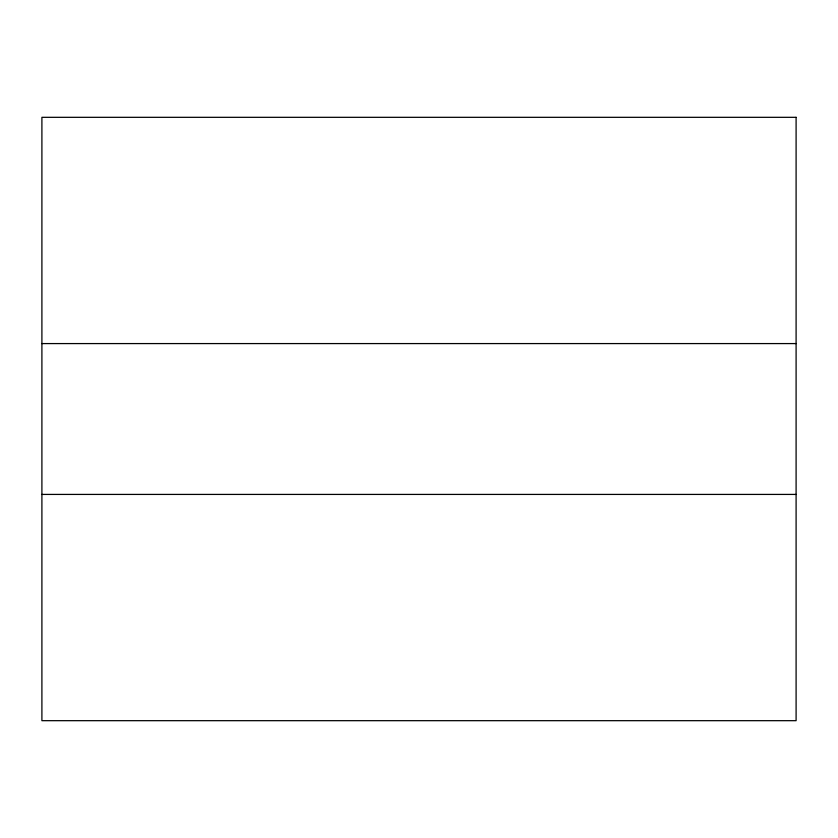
<?xml version="1.0" encoding="UTF-8"?>
<svg xmlns="http://www.w3.org/2000/svg" width="838" height="838" viewBox="0 0 838 838"><rect width="100%" height="100%" fill="white"/><g stroke="black" fill="none" stroke-linecap="round" stroke-linejoin="round"><path stroke-width="1.26" d="M41.9 343.58L796.1 343.58M41.9 494.42L796.1 494.42M796.1 117.32L41.9 117.32L41.9 720.68L796.1 720.68L796.1 117.32"/></g></svg>
